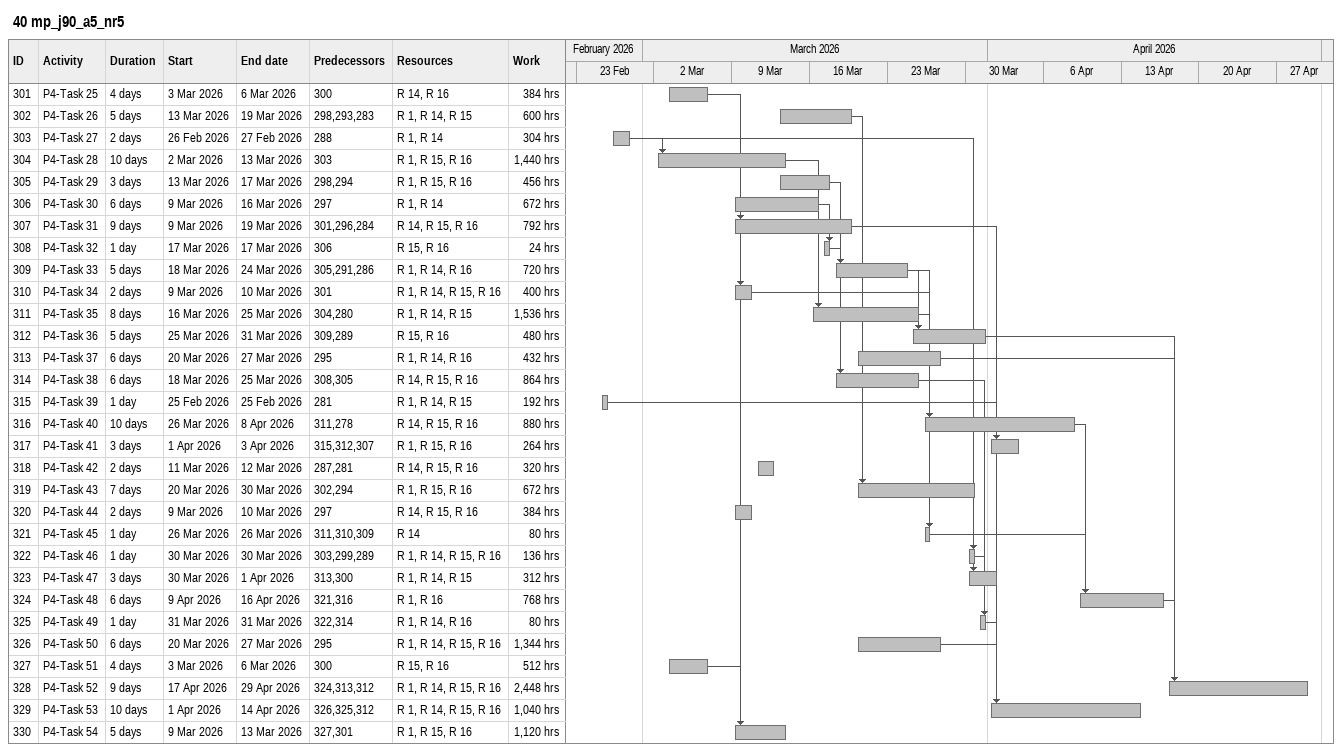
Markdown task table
40 mp_j90_a5_nr5

| ID | Task | Duration | Start | Finish | Predecessors | Resources | Work (h) |
|---|---|---|---|---|---|---|---|
| 301 | P4-Task 25 | 4d | 2026-03-03 | 2026-03-06 | 300 | R 14, R 16 | 384 |
| 302 | P4-Task 26 | 5d | 2026-03-13 | 2026-03-19 | 298, 293, 283 | R 1, R 14, R 15 | 600 |
| 303 | P4-Task 27 | 2d | 2026-02-26 | 2026-02-27 | 288 | R 1, R 14 | 304 |
| 304 | P4-Task 28 | 10d | 2026-03-02 | 2026-03-13 | 303 | R 1, R 15, R 16 | 1440 |
| 305 | P4-Task 29 | 3d | 2026-03-13 | 2026-03-17 | 298, 294 | R 1, R 15, R 16 | 456 |
| 306 | P4-Task 30 | 6d | 2026-03-09 | 2026-03-16 | 297 | R 1, R 14 | 672 |
| 307 | P4-Task 31 | 9d | 2026-03-09 | 2026-03-19 | 301, 296, 284 | R 14, R 15, R 16 | 792 |
| 308 | P4-Task 32 | 1d | 2026-03-17 | 2026-03-17 | 306 | R 15, R 16 | 24 |
| 309 | P4-Task 33 | 5d | 2026-03-18 | 2026-03-24 | 305, 291, 286 | R 1, R 14, R 16 | 720 |
| 310 | P4-Task 34 | 2d | 2026-03-09 | 2026-03-10 | 301 | R 1, R 14, R 15, R 16 | 400 |
| 311 | P4-Task 35 | 8d | 2026-03-16 | 2026-03-25 | 304, 280 | R 1, R 14, R 15 | 1536 |
| 312 | P4-Task 36 | 5d | 2026-03-25 | 2026-03-31 | 309, 289 | R 15, R 16 | 480 |
| 313 | P4-Task 37 | 6d | 2026-03-20 | 2026-03-27 | 295 | R 1, R 14, R 16 | 432 |
| 314 | P4-Task 38 | 6d | 2026-03-18 | 2026-03-25 | 308, 305 | R 14, R 15, R 16 | 864 |
| 315 | P4-Task 39 | 1d | 2026-02-25 | 2026-02-25 | 281 | R 1, R 14, R 15 | 192 |
| 316 | P4-Task 40 | 10d | 2026-03-26 | 2026-04-08 | 311, 278 | R 14, R 15, R 16 | 880 |
| 317 | P4-Task 41 | 3d | 2026-04-01 | 2026-04-03 | 315, 312, 307 | R 1, R 15, R 16 | 264 |
| 318 | P4-Task 42 | 2d | 2026-03-11 | 2026-03-12 | 287, 281 | R 14, R 15, R 16 | 320 |
| 319 | P4-Task 43 | 7d | 2026-03-20 | 2026-03-30 | 302, 294 | R 1, R 15, R 16 | 672 |
| 320 | P4-Task 44 | 2d | 2026-03-09 | 2026-03-10 | 297 | R 14, R 15, R 16 | 384 |
| 321 | P4-Task 45 | 1d | 2026-03-26 | 2026-03-26 | 311, 310, 309 | R 14 | 80 |
| 322 | P4-Task 46 | 1d | 2026-03-30 | 2026-03-30 | 303, 299, 289 | R 1, R 14, R 15, R 16 | 136 |
| 323 | P4-Task 47 | 3d | 2026-03-30 | 2026-04-01 | 313, 300 | R 1, R 14, R 15 | 312 |
| 324 | P4-Task 48 | 6d | 2026-04-09 | 2026-04-16 | 321, 316 | R 1, R 16 | 768 |
| 325 | P4-Task 49 | 1d | 2026-03-31 | 2026-03-31 | 322, 314 | R 1, R 14, R 16 | 80 |
| 326 | P4-Task 50 | 6d | 2026-03-20 | 2026-03-27 | 295 | R 1, R 14, R 15, R 16 | 1344 |
| 327 | P4-Task 51 | 4d | 2026-03-03 | 2026-03-06 | 300 | R 15, R 16 | 512 |
| 328 | P4-Task 52 | 9d | 2026-04-17 | 2026-04-29 | 324, 313, 312 | R 1, R 14, R 15, R 16 | 2448 |
| 329 | P4-Task 53 | 10d | 2026-04-01 | 2026-04-14 | 326, 325, 312 | R 1, R 14, R 15, R 16 | 1040 |
| 330 | P4-Task 54 | 5d | 2026-03-09 | 2026-03-13 | 327, 301 | R 1, R 15, R 16 | 1120 |
